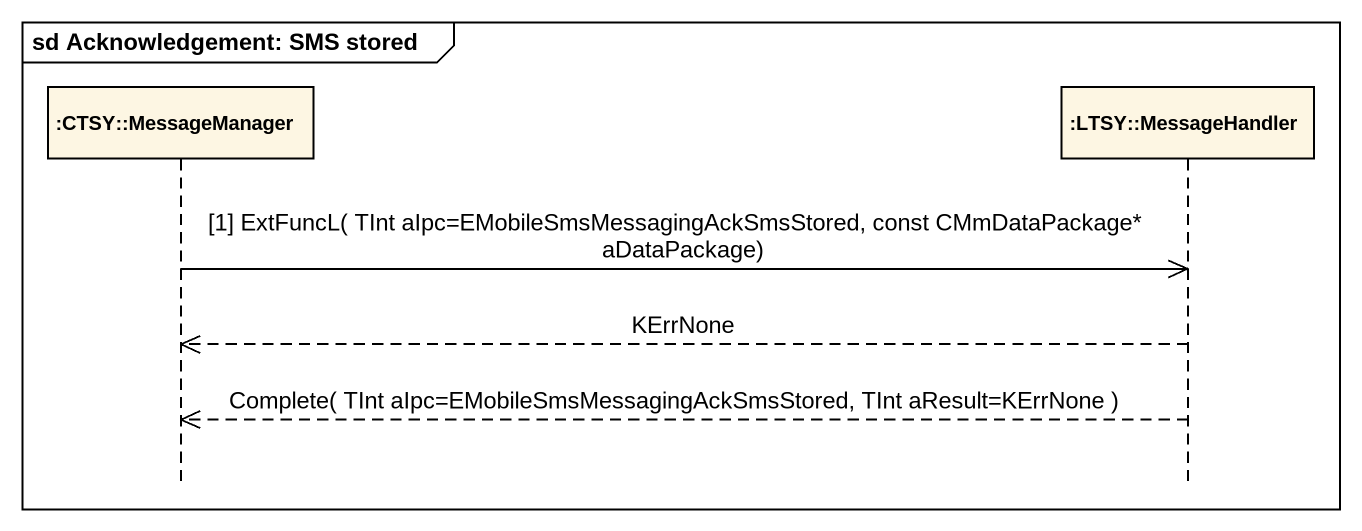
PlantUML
@startuml
mainframe sd Acknowledgement: SMS stored
hide footbox
participant ":CTSY::MessageManager" as CTSY_MessageManager
participant ":LTSY::MessageHandler" as LTSY_MessageHandler

CTSY_MessageManager ->> LTSY_MessageHandler : [1] ExtFuncL( TInt aIpc=EMobileSmsMessagingAckSmsStored, const CMmDataPackage* aDataPackage)
LTSY_MessageHandler -->> CTSY_MessageManager : KErrNone
LTSY_MessageHandler -->> CTSY_MessageManager : Complete( TInt aIpc=EMobileSmsMessagingAckSmsStored, TInt aResult=KErrNone )
@enduml
